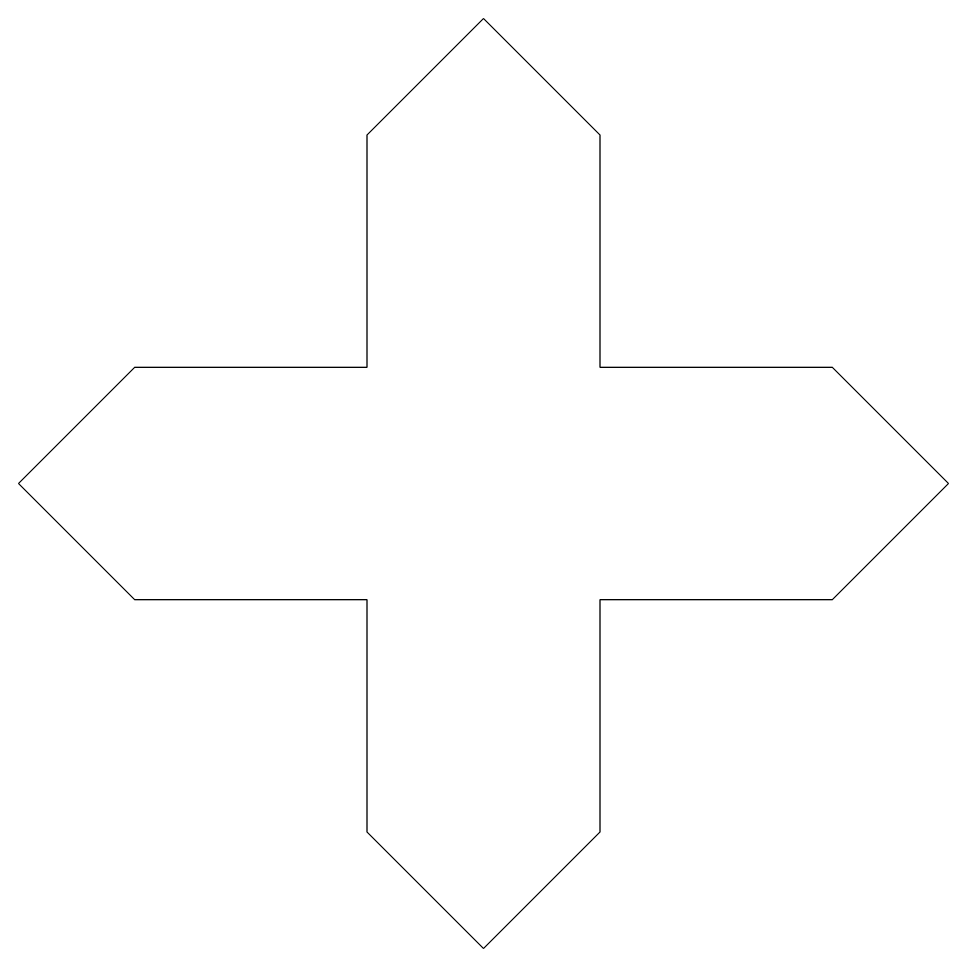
# Model space of a CAD drawing. Header units: millimetres. Extents: x 47.8 to 127.8, y 44.4 to 124.4.
import ezdxf

# ---------------------------------------------------------------- set-up
doc = ezdxf.new("R2010")
doc.units = ezdxf.units.MM
doc.header["$MEASUREMENT"] = 0

msp = doc.modelspace()

# ---------------------------------------------------------------- linework, layer by layer
msp.add_lwpolyline([(77.775, 114.4), (87.775, 124.4), (97.775, 114.4), (97.775, 94.4), (117.775, 94.4), (127.775, 84.4), (117.775, 74.4), (97.775, 74.4), (97.775, 54.4), (87.775, 44.4), (77.775, 54.4), (77.775, 74.4), (57.775, 74.4), (47.775, 84.4), (57.775, 94.4), (77.775, 94.4)], close=True)

doc.saveas('drawing.dxf')
